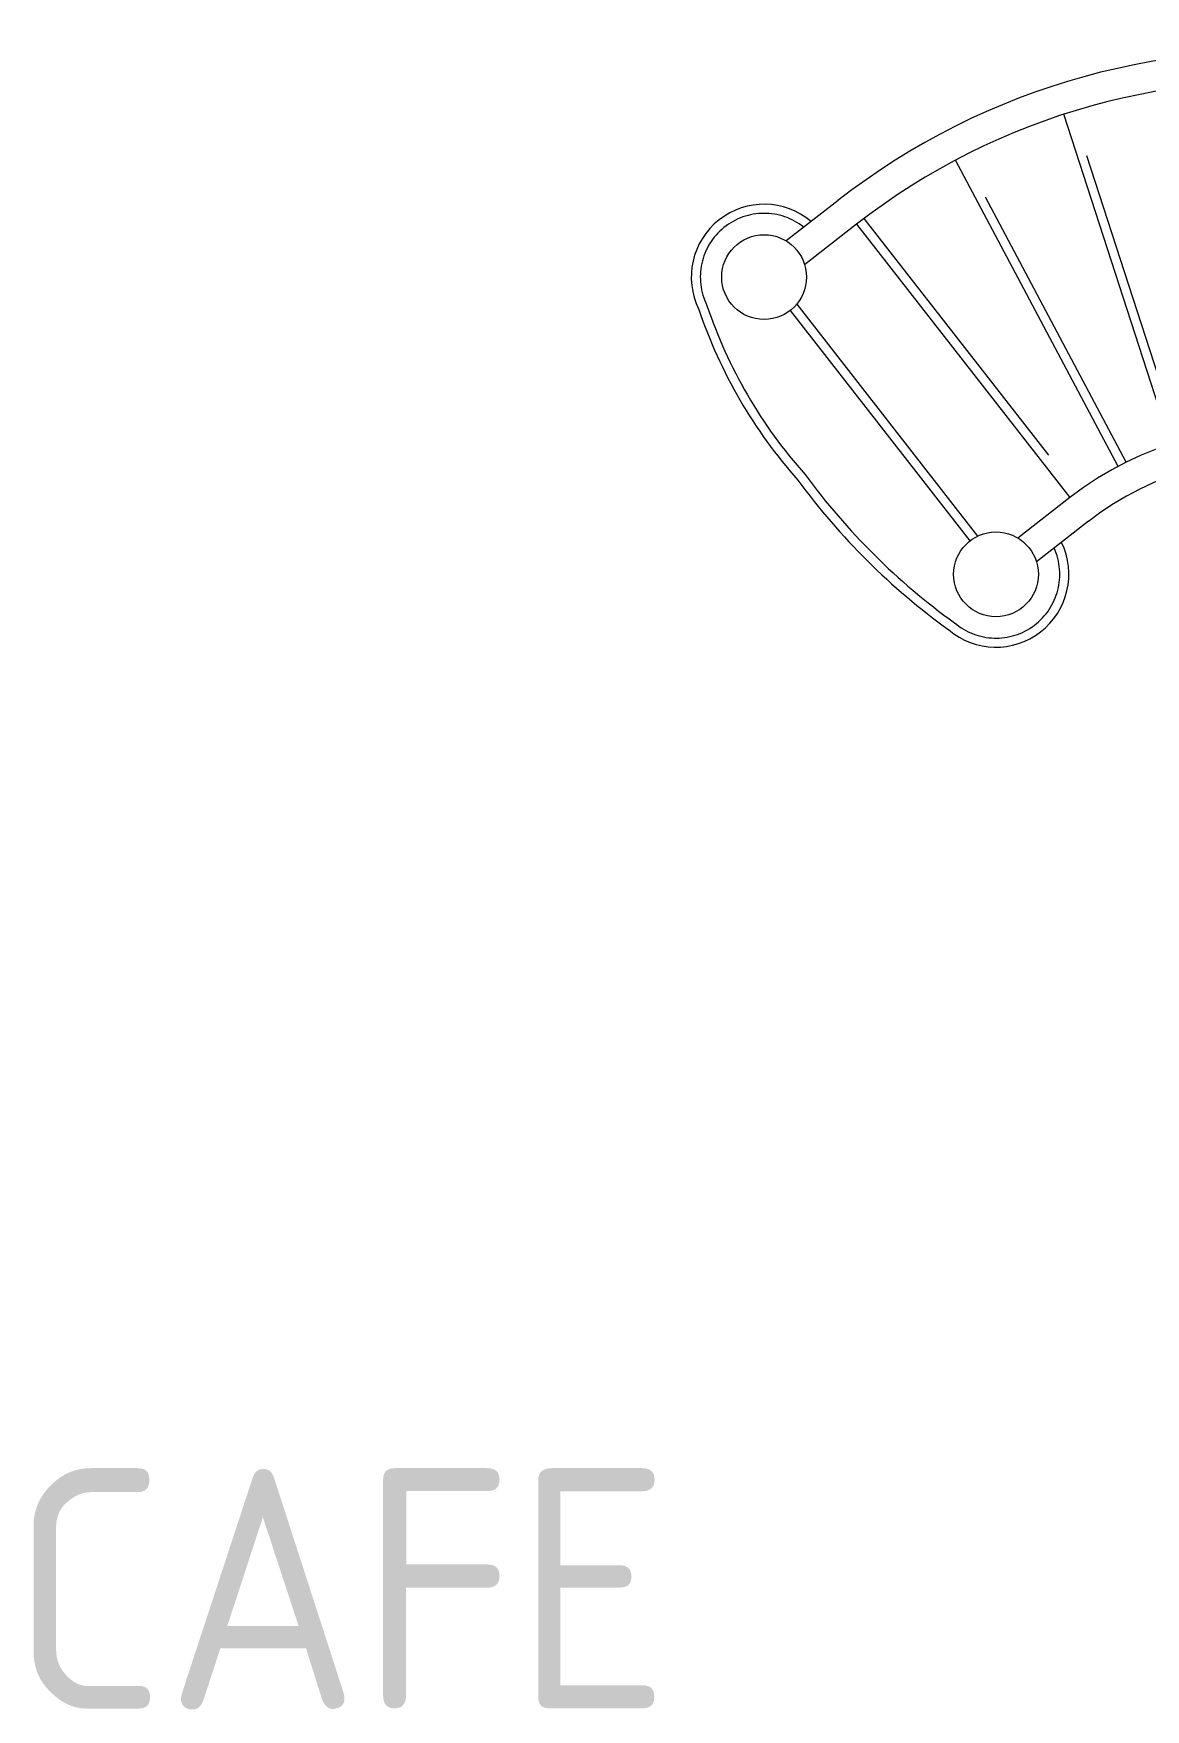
# Model space of a CAD drawing. Extents: x 1233 to 5727, y 618 to 3242.
# Drawn here: x 1869 to 2239, y 714 to 1273 of the extents above; entities that cross this region are included whole.
import ezdxf

# ---------------------------------------------------------------- set-up
doc = ezdxf.new("R2010")
doc.units = 0
doc.header["$LTSCALE"] = 20
doc.linetypes.add('HIDDEN', pattern=[0.375, 0.25, -0.125])
for name, color, linetype, lineweight in [('TEXT-GNRL (3RDF)', 125, 'CONTINUOUS', 15), ('TRS-MRD', 113, 'CONTINUOUS', 15), ('TRS-MRD-KABA', 115, 'HIDDEN', 9)]:
    doc.layers.add(name, color=color, linetype=linetype, lineweight=lineweight)
doc.styles.add('ARIALTUR', font='isocpeur.ttf', dxfattribs={"width": 0.9, "height": 15})

msp = doc.modelspace()

# ---------------------------------------------------------------- linework, layer by layer
at = {"layer": 'TRS-MRD', "extrusion": (2.78483e-06, -1.83784e-06, 1)}
for p, q in [((2247.68, 1136.23), (2212.07, 1246.17)), ((2230.1, 1128.79), (2175.94, 1230.87)), ((2136.83, 1217.45), (2119.5, 1203.93)), ((2143.01, 1209.53), (2125.68, 1196.01)), ((2143.01, 1209.53), (2214.07, 1118.4)), ((2120.86, 1180.73), (2180.75, 1103.94)), ((2214.07, 1118.4), (2196.74, 1104.88)), ((2220.25, 1110.48), (2202.92, 1096.96))]:
    msp.add_line(p, q, dxfattribs=at)
for centre in [(2112.18, 1191.86, 0), (2189.43, 1092.81, 0)]:
    msp.add_circle(centre, 14.12, dxfattribs=at)
for centre, radius, start, end in [((2281.45, 1032, 0), 235.17, 37.949, 127.9709), ((2281.45, 1032, 0), 225.12, 37.949, 127.9709), ((2112.18, 1191.86, 0), 24.28, 49.8866, 206.3512), ((2246.96, 1233.9, -0.01), 165.2, 198.6457, 221.6148), ((2281.45, 1032, 0), 109.56, 37.949, 127.949), ((2281.45, 1032, 0), 99.51, 37.949, 127.949), ((2306.78, 1258.66, -0.01), 227.36, 216.2597, 234.1655), ((2189.43, 1092.81, 0), 24.28, 229.5467, 26.0051)]:
    msp.add_arc(centre, radius, start, end, dxfattribs=at)
at = {"layer": 'TRS-MRD-KABA', "ltscale": 20, "extrusion": (2.78483e-06, -1.83784e-06, 1)}
for p, q in [((2250.55, 1137.16), (2214.95, 1247.08)), ((2232.76, 1130.2), (2178.61, 1232.26)), ((2145.4, 1211.36), (2216.45, 1120.25)), ((2123.04, 1182.84), (2183.32, 1105.54))]:
    msp.add_line(p, q, dxfattribs=at)
for centre, radius, start, end in [((2112.18, 1191.86, 0), 21.26, 51.6081, 206.3512), ((2247.36, 1234.19, -0.01), 162.68, 198.5562, 221.6666), ((2307.11, 1258.95, -0.01), 224.78, 216.2475, 234.2031), ((2189.43, 1092.81, 0), 21.26, 229.5467, 24.281)]:
    msp.add_arc(centre, radius, start, end, dxfattribs=at)

# ---------------------------------------------------------------- texts
at = {"layer": 'TEXT-GNRL (3RDF)', "style": 'ARIALTUR', "width": 0.9}
msp.add_text('CAFE', height=80, dxfattribs=at).set_placement((1861.04, 714.66))

doc.saveas('drawing.dxf')
